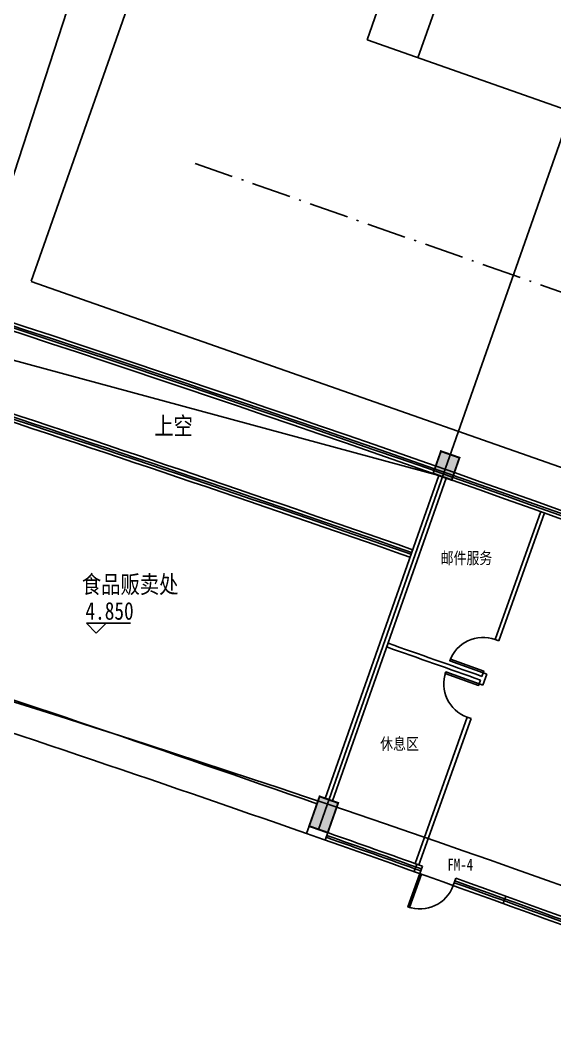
# Model space of a CAD drawing. Extents: x 23618587 to 48466785, y 42305484 to 86624613.
# Drawn here: x 24321319 to 24334893, y 43194816 to 43220575 of the extents above; entities that cross this region are included whole.
import ezdxf

# ---------------------------------------------------------------- set-up
doc = ezdxf.new("R2010")
doc.units = 0
doc.header["$MEASUREMENT"] = 0
doc.linetypes.add('CENTER', pattern=[1550, 1000, -250, 50, -250])
doc.layers.add('AC-Q', color=7, linetype='CENTER')
doc.layers.add('AC-W', color=7, linetype='CONTINUOUS')
doc.styles.add('Q1', font='SimSun.ttf', dxfattribs={"width": 0.8, "height": 450})

msp = doc.modelspace()

# ---------------------------------------------------------------- hatches: boundary and pattern name
at = {"layer": 'AC-W'}
for points in [[(24331804.26966, 43209055.82744), (24332276.01065, 43208890.11554), (24332474.85967, 43209456.20658), (24332003.11867, 43209621.91848)], [(24329393.14627, 43200681.71047), (24328921.40528, 43200847.42237), (24328656.26624, 43200092.63678), (24329128.00723, 43199926.92488)]]:
    msp.add_hatch(color=7, dxfattribs=at).paths.add_polyline_path(points)

# ---------------------------------------------------------------- linework, layer by layer
at = {"layer": 'AC-Q'}
msp.add_line((24325758.7143, 43216938.8615), (24342255.36223, 43211139.11918), dxfattribs=at)
at = {"layer": 'AC-W', "color": 7, "ltscale": 300}
msp.add_line((24316480.3566, 43202308.90837), (24334047.36545, 43256271.97107), dxfattribs=at)
at = {"layer": 'AC-W', "color": 7}
for p, q in [((24328892.13147, 43200009.78268), (24348095.08934, 43254685.63575)), ((24321595.67229, 43213939.84434), (24335181.88924, 43252623.3642)), ((24338002.51812, 43242501.82725), (24330125.826, 43220074.82073)), ((24339295.11378, 43242047.84878), (24331418.42166, 43219620.84226)), ((24340476.02631, 43216439.67927), (24330125.826, 43220074.82073)), ((24343296.18343, 43206318.308), (24321596.14404, 43213939.67865)), ((24329062.86966, 43200797.72915), (24331945.79026, 43209006.11446)), ((24329251.56606, 43200731.44439), (24332134.48665, 43208939.8297)), ((24333378.55796, 43204839.68959), (24334537.67143, 43208089.14432)), ((24333472.74506, 43204806.09209), (24334631.85852, 43208055.54683)), ((24322999.64432, 43205248.1785), (24324117.64432, 43205248.1785)), ((24322999.64432, 43205248.1785), (24323249.64432, 43204998.1785)), ((24323499.64432, 43205248.1785), (24323249.64432, 43204998.1785)), ((24333042.58305, 43203897.81865), (24333076.18054, 43203992.00574)), ((24333069.57516, 43203675.84697), (24333170.36763, 43203958.40825)), ((24332975.38806, 43203709.44446), (24333008.98555, 43203803.63155)), ((24331345.90971, 43199141.37041), (24332673.01064, 43202861.76062)), ((24331440.09681, 43199107.77292), (24332767.19773, 43202828.16312)), ((24328589.95965, 43199903.87226), (24328656.16142, 43200092.64397)), ((24328590.23362, 43199903.77618), (24328656.43548, 43200092.54786)), ((24329061.44281, 43199738.28063), (24329127.81827, 43199926.99134)), ((24329061.71669, 43199738.1843), (24329128.09225, 43199926.89498)), ((24331325.80905, 43198936.19965), (24331393.5026, 43199125.97153)), ((24331325.80905, 43198936.19965), (24331393.5026, 43199125.97153)), ((24331393.00403, 43199124.57383), (24331343.16361, 43199142.34968)), ((24331467.03033, 43198885.8026), (24331534.76932, 43199075.53628)), ((24331531.53198, 43199075.13837), (24331531.53198, 43199075.13837)), ((24332314.06544, 43198582.60156), (24332381.62441, 43198770.84552)), ((24333654.44418, 43198312.25264), (24333586.41659, 43198124.17753))]:
    msp.add_line(p, q, dxfattribs=at)
msp.add_lwpolyline([(24319454.24299, 43211121.16296), (24320630.84527, 43212069.87163), (24331945.79026, 43209006.11446)], dxfattribs=at)
at = {"layer": 'AC-W', "color": 7, "const_width": 50}
for points in [[(24331804.26966, 43209055.82744), (24332003.11867, 43209621.91848), (24332474.85967, 43209456.20658), (24332276.01065, 43208890.11554)], [(24329393.14627, 43200681.71047), (24328921.40528, 43200847.42237), (24328656.26624, 43200092.63678), (24329128.00723, 43199926.92488)]]:
    msp.add_lwpolyline(points, close=True, dxfattribs=at)
at = {"layer": 'AC-W', "color": 7}
for points in [[(24333076.18054, 43203992.00574), (24333091.28748, 43204034.39419), (24332243.51854, 43204336.53299), (24332228.4116, 43204294.14454)], [(24332975.38806, 43203709.44446), (24332960.28112, 43203667.05601), (24332112.51218, 43203969.19481), (24332127.61912, 43204011.58326)], [(24331467.03033, 43198885.8026), (24331509.38531, 43198870.60206), (24331205.37449, 43198023.50263), (24331163.01952, 43198038.70317)]]:
    msp.add_lwpolyline(points, close=True, dxfattribs=at)
for centre, radius, start, end in [((24148759.7883, 42835660.74182), 530172.67138, 79.4743453433, 79.4743453433), ((24148766.30591, 42835659.45113), 530172.67138, 78.1227654299, 78.1227654299), ((24148779.34207, 42835656.52904), 530172.67138, 76.2090487924, 76.2090487924), ((24148883.81275, 42687478.92908), 552922.67138, 69.3538866958, 74.1273722236), ((24148883.81275, 42687478.92908), 552847.67138, 69.3538866958, 74.1251620806), ((24148883.81275, 42687478.92908), 552797.67138, 69.3538962627, 74.1236883053), ((24148883.81275, 42687478.92908), 552722.67138, 69.3538962627, 74.1214771221), ((24148883.81275, 42687478.92908), 550522.67138, 70.6583879599, 71.9575729117), ((24148883.81275, 42687478.92908), 550597.67138, 70.6583879599, 71.9575729117), ((24148883.81275, 42687478.92908), 550647.67138, 70.6583841446, 71.9575766552), ((24148883.81275, 42687478.92908), 550722.67138, 70.6583841446, 71.9575766552), ((24148883.81275, 42687478.92908), 548272.67138, 70.373392145, 70.6375306051), ((24333076.18054, 43203992.00574), 900.00001, 70.384295611, 160.384295611), ((24148883.81275, 42687478.92908), 549272.67138, 70.3629428634, 70.3733911922), ((24148883.81275, 42687478.92908), 543822.67138, 70.6743156882, 71.9416782308), ((24148883.81275, 42687478.92908), 548172.67138, 70.3733930982, 70.6375287167), ((24332975.38806, 43203709.44446), 900.00001, 160.384295611, 250.384295611), ((24148883.81275, 42687478.92908), 548372.67138, 70.3629428634, 70.3733911922), ((24148883.81275, 42687478.92908), 543022.67138, 70.674328355, 71.9679804358), ((24148883.81275, 42687478.92908), 548072.67138, 70.3629400039, 70.3733940518), ((24148883.81275, 42687478.92908), 547172.67138, 70.3629400039, 70.3733940518), ((24148883.81275, 42687478.92907), 543022.67139, 67.5696491632, 70.6743589877), ((24148883.81275, 42687478.92908), 543097.67138, 70.352653459, 70.6216325166), ((24148883.81275, 42687478.92908), 543147.67138, 70.352653459, 70.6216325166), ((24148883.81275, 42687478.92908), 543222.67138, 70.352653459, 70.6216325166), ((24148883.81275, 42687478.92908), 543222.67138, 67.5696491632, 70.2574197844), ((24331467.03033, 43198885.8026), 900.00001, 250.257726963, 340.257726963), ((24148883.81275, 42687478.92908), 543097.67138, 69.3542977603, 70.2574197844), ((24148883.81275, 42687478.92908), 543147.67138, 69.3542977603, 70.2574197844)]:
    msp.add_arc(centre, radius, start, end, dxfattribs=at)
at = {"layer": 'AC-W', "color": 7, "ltscale": 300}
for centre, radius, start, end in [((24148883.81275, 42687478.92908), 577222.67138, 64.04798043582, 74.81206888449), ((24200085.69196, 42822314.57016), 421812.04579, 62.5579175751, 76.2830629249), ((24203368.7725, 42828700.35855), 392631.86365, 62.5441212663, 75.7362059944)]:
    msp.add_arc(centre, radius, start, end, dxfattribs=at)

# ---------------------------------------------------------------- texts
at = {"layer": 'AC-W', "color": 7, "style": 'Q1', "width": 0.8}
for s, height, p in [('上空', 450, (24324721.3035, 43210040.61873)), ('邮件服务', 300, (24331996.80672, 43206756.00161)), ('食品贩卖处', 450, (24322881.7074, 43206012.95687)), ('4.850', 450, (24322974.56393, 43205338.85652)), ('休息区', 300, (24330460.50373, 43202034.33007)), ('FM-4', 300, (24332166.13379, 43198964.4926))]:
    msp.add_text(s, height=height, dxfattribs=at).set_placement(p)

doc.saveas('drawing.dxf')
